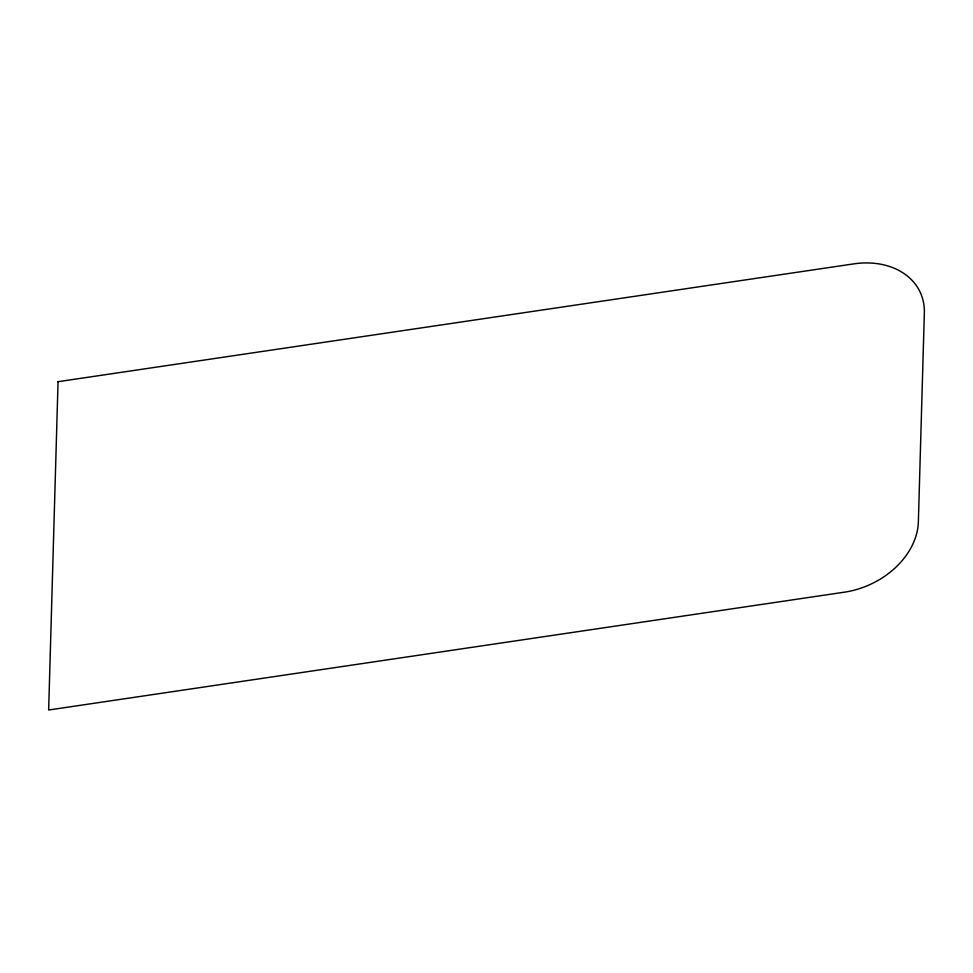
<?xml version="1.0" encoding="UTF-8"?>
<svg xmlns="http://www.w3.org/2000/svg" width="973" height="973" viewBox="0 0 973 973"><rect width="100%" height="100%" fill="white"/><g stroke="black" fill="none" stroke-linecap="round" stroke-linejoin="round"><path stroke-width="1.46" d="M58.052 381.696L48.65 710.01L844.321 592.192A75.03 57.31 -24.2 0 0 918.366 521.783L924.35 312.856A75.03 57.31 -24.2 0 0 853.722 263.878L58.052 381.696"/></g></svg>
